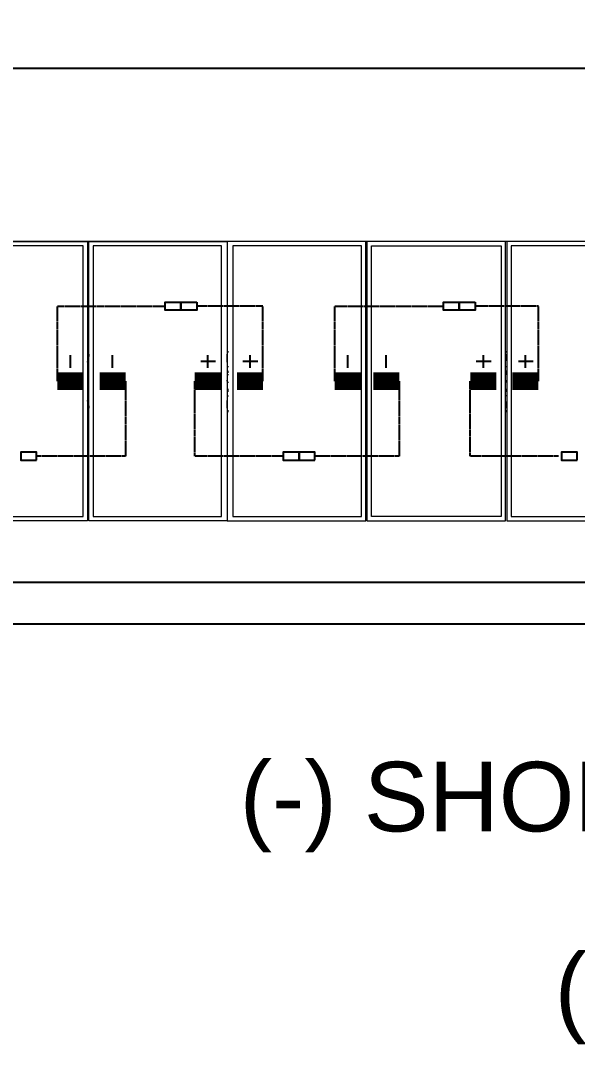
# Model space of a CAD drawing. Header units: feet. Extents: x -327 to 55127, y -2634 to 4121.
# Drawn here: x 5591.7 to 5751.6, y 3503.4 to 3801.5 of the extents above; entities that cross this region are included whole.
import ezdxf
from ezdxf import colors
from ezdxf.entities.mleader import LeaderData, LeaderLine
from ezdxf.lldxf.tags import DXFTag
from ezdxf.math import Vec2, Vec3

# ---------------------------------------------------------------- set-up
doc = ezdxf.new("R2010")
doc.units = ezdxf.units.FT
doc.header["$MEASUREMENT"] = 0
doc.linetypes.add('HIDDEN', pattern=[0.375, 0.25, -0.125])
for name, color, linetype in [('E-DC HARNESS-NEG', 170, 'DC HARNESS CABLE'), ('E-DC HARNESS-POS', 10, 'DC HARNESS CABLE'), ('E-HARN-COMP', 8, 'Continuous'), ('E-TRNK-CABL-NEG', 6, 'HIDDEN'), ('E-TRUNK-CABLE-POS', 6, 'HIDDEN'), ('G-ANNO-TEXT', 1, 'Continuous'), ('Polarity-Text', 7, 'Continuous')]:
    doc.layers.add(name, color=color, linetype=linetype)
doc.styles.add('NEI-A', font='arial.ttf')
doc.styles.get("Standard").update_dxf_attribs({"font": 'arial.ttf'})
tags = doc.linetypes.add('DC HARNESS CABLE', pattern='A,0.5,-0.2,["DH",Standard,S=0.1,R=0,X=-0.1,Y=-0.05],-0.2', length=0.9).pattern_tags.tags
tags[6] = DXFTag(74, 10)

# ---------------------------------------------------------------- blocks, each defined once
blk = doc.blocks.new('A$C47dfd34d')
at = {"lineweight": 5}
for points in [[(8.1263, 0.4133), (6.0664, 0.4133)], [(7.0964, 0.235), (7.098, 0.2467), (7.098, 0.2433)], [(7.303, 0.235), (7.303, 0.2467), (7.303, 0.2433)], [(7.508, 0.235), (7.5097, 0.2467), (7.5097, 0.2433)], [(7.7147, 0.235), (7.7164, 0.2467), (7.7164, 0.2433)], [(7.0964, 0.2283), (7.098, 0.2283)], [(7.098, 0.2217), (7.0964, 0.2217)], [(7.0964, 0.22), (7.098, 0.22)], [(7.098, 0.2167), (7.0964, 0.2167), (7.098, 0.2183)], [(7.303, 0.2283), (7.3047, 0.2283)], [(7.303, 0.2217), (7.3047, 0.2217)], [(7.303, 0.22), (7.3047, 0.22)], [(7.303, 0.2183), (7.303, 0.2167), (7.3047, 0.2167)], [(7.508, 0.2283), (7.5097, 0.2283)], [(7.5097, 0.2217), (7.508, 0.2217)], [(7.508, 0.22), (7.5097, 0.22)], [(7.5097, 0.2167), (7.508, 0.2167), (7.5097, 0.2183)], [(7.7147, 0.2283), (7.7164, 0.2283)], [(7.7164, 0.2217), (7.7147, 0.2217)], [(7.7147, 0.22), (7.7164, 0.22)], [(7.7164, 0.2167), (7.7147, 0.2167), (7.7164, 0.2183)], [(7.0964, 0.2067), (7.098, 0.2083)], [(7.098, 0.205), (7.0964, 0.205)], [(7.303, 0.2067), (7.303, 0.2083)], [(7.303, 0.205), (7.3047, 0.205)], [(7.508, 0.2067), (7.5097, 0.2083)], [(7.5097, 0.205), (7.508, 0.205)], [(7.7147, 0.2067), (7.7164, 0.2083)], [(7.7164, 0.205), (7.7147, 0.205)], [(7.0964, 0.195), (7.098, 0.195)], [(7.098, 0.1933), (7.0964, 0.1933)], [(7.0964, 0.1917), (7.098, 0.1917)], [(7.098, 0.185), (7.0964, 0.185)], [(7.303, 0.195), (7.3047, 0.195)], [(7.303, 0.1933), (7.3047, 0.1933)], [(7.303, 0.1917), (7.3047, 0.1917)], [(7.303, 0.185), (7.3047, 0.185)], [(7.508, 0.195), (7.5097, 0.195)], [(7.5097, 0.1933), (7.508, 0.1933)], [(7.508, 0.1917), (7.5097, 0.1917)], [(7.5097, 0.185), (7.508, 0.185)], [(7.7147, 0.195), (7.7164, 0.195)], [(7.7164, 0.1933), (7.7147, 0.1933)], [(7.7147, 0.1917), (7.7164, 0.1917)], [(7.7164, 0.185), (7.7147, 0.185)], [(7.098, 0.17), (7.098, 0.1667), (7.0964, 0.1783)], [(7.303, 0.17), (7.303, 0.1667), (7.303, 0.1783)], [(7.5097, 0.17), (7.5097, 0.1667), (7.508, 0.1783)], [(7.7164, 0.17), (7.7164, 0.1667), (7.7147, 0.1783)], [(7.0964, 0.1633), (7.098, 0.1633)], [(7.0964, 0.1617), (7.098, 0.1617)], [(7.098, 0.1667), (7.098, 0.1667)], [(7.303, 0.1667), (7.303, 0.1667)], [(7.303, 0.1633), (7.3047, 0.1633)], [(7.303, 0.1617), (7.3047, 0.1617)], [(7.508, 0.1633), (7.5097, 0.1633)], [(7.508, 0.1617), (7.5097, 0.1617)], [(7.5097, 0.1667), (7.5097, 0.1667)], [(7.7147, 0.1633), (7.7164, 0.1633)], [(7.7147, 0.1617), (7.7164, 0.1617)], [(7.7164, 0.1667), (7.7164, 0.1667)]]:
    blk.add_lwpolyline(points, dxfattribs=at)
for points in [[(6.8914, 0.4133), (7.0964, 0.4133), (7.0964, 0), (6.8914, 0)], [(6.8981, 0.4067), (6.8981, 0.0067), (7.0897, 0.0067), (7.0897, 0.4067)], [(7.098, 0.4133), (7.303, 0.4133), (7.303, 0), (7.098, 0)], [(7.1047, 0.4067), (7.1047, 0.0067), (7.2947, 0.0067), (7.2947, 0.4067)], [(7.303, 0), (7.508, 0), (7.508, 0.4133), (7.303, 0.4133)], [(7.3114, 0.0067), (7.5014, 0.0067), (7.5014, 0.4067), (7.3114, 0.4067)], [(7.5097, 0.4133), (7.5097, 0), (7.7147, 0), (7.7147, 0.4133)], [(7.708, 0.4067), (7.708, 0.0067), (7.5164, 0.0067), (7.5164, 0.4067)], [(7.9213, 0.4133), (7.7164, 0.4133), (7.7164, 0), (7.9213, 0)], [(7.723, 0.0067), (7.9147, 0.0067), (7.9147, 0.4067), (7.723, 0.4067)], [(7.098, 0.25), (7.0964, 0.25)], [(7.3047, 0.25), (7.303, 0.25)], [(7.5097, 0.25), (7.508, 0.25)], [(7.7164, 0.25), (7.7147, 0.25)]]:
    blk.add_lwpolyline(points, close=True, dxfattribs=at)

msp = doc.modelspace()

# ---------------------------------------------------------------- linework, layer by layer
at = {"layer": 'E-DC HARNESS-NEG', "ltscale": 0.5}
msp.add_lwpolyline([(5525.51, 3628.17), (5899.89, 3628.17)], dxfattribs=at)
at = {"layer": 'E-DC HARNESS-POS', "ltscale": 0.5}
msp.add_lwpolyline([(5524.57, 3640.17), (5899.89, 3640.17)], dxfattribs=at)
at = {"layer": 'E-HARN-COMP'}
for points in [[(5637.71, 3720.63), (5637.71, 3718.31), (5633.15, 3718.31), (5633.15, 3720.63)], [(5642.28, 3720.63), (5642.28, 3718.31), (5637.71, 3718.31), (5637.71, 3720.63)], [(5717.71, 3720.63), (5717.71, 3718.31), (5713.15, 3718.31), (5713.15, 3720.63)], [(5722.27, 3720.63), (5722.27, 3718.31), (5717.71, 3718.31), (5717.71, 3720.63)], [(5596.23, 3675.24), (5596.23, 3677.56), (5591.66, 3677.56), (5591.66, 3675.24)], [(5671.66, 3675.24), (5671.66, 3677.56), (5667.1, 3677.56), (5667.1, 3675.24)], [(5676.22, 3675.24), (5676.22, 3677.56), (5671.66, 3677.56), (5671.66, 3675.24)], [(5751.65, 3675.24), (5751.65, 3677.56), (5747.08, 3677.56), (5747.08, 3675.24)]]:
    msp.add_lwpolyline(points, close=True, dxfattribs=at)
at = {"layer": 'E-HARN-COMP', "const_width": 5}
for points in [[(5602.19, 3697.94), (5609.65, 3697.94)], [(5621.78, 3697.94), (5614.33, 3697.94)], [(5641.7, 3697.94), (5649.16, 3697.94)], [(5661.3, 3697.94), (5653.84, 3697.94)], [(5681.95, 3697.94), (5689.4, 3697.94)], [(5700.46, 3697.94), (5693.01, 3697.94)], [(5720.88, 3697.94), (5728.34, 3697.94)], [(5740.48, 3697.94), (5733.02, 3697.94)]]:
    msp.add_lwpolyline(points, dxfattribs=at)
at = {"layer": 'E-TRNK-CABL-NEG', "ltscale": 0.1}
for points in [[(5602.19, 3697.94), (5602.19, 3719.47), (5633.15, 3719.47)], [(5681.95, 3697.94), (5681.95, 3719.47), (5713.15, 3719.47)], [(5621.78, 3697.94), (5621.78, 3676.4), (5596.23, 3676.4)], [(5700.46, 3697.94), (5700.46, 3676.4), (5676.22, 3676.4)]]:
    msp.add_lwpolyline(points, dxfattribs=at)
at = {"layer": 'E-TRUNK-CABLE-POS', "ltscale": 0.1}
for points in [[(5661.3, 3697.94), (5661.3, 3719.47), (5642.28, 3719.47)], [(5740.48, 3697.94), (5740.48, 3719.47), (5722.27, 3719.47)], [(5667.1, 3676.4), (5641.71, 3676.4), (5641.71, 3697.94)], [(5746.27, 3676.4), (5720.88, 3676.4), (5720.88, 3697.94)]]:
    msp.add_lwpolyline(points, dxfattribs=at)
at = {"layer": 'G-ANNO-TEXT', "flags": 128}
msp.add_lwpolyline([(5510.11, 3774.22, -0.298343), (5528.61, 3787.87), (6033.57, 3787.87, 0.298343), (6052.07, 3801.52, 0.298343), (6070.58, 3787.87), (6734.88, 3787.87, -0.298343), (6753.39, 3774.22)], format="xyb", dxfattribs=at)
at = {"layer": 'Polarity-Text'}
for p, q in [((5605.84, 3705.4), (5605.84, 3701.78)), ((5617.98, 3705.4), (5617.98, 3701.78)), ((5647.67, 3703.59), (5643.4, 3703.59)), ((5645.39, 3705.4), (5645.39, 3701.78)), ((5659.81, 3703.59), (5655.53, 3703.59)), ((5657.53, 3705.4), (5657.53, 3701.78)), ((5685.6, 3705.4), (5685.6, 3701.78)), ((5696.66, 3705.4), (5696.66, 3701.78)), ((5726.85, 3703.59), (5722.58, 3703.59)), ((5724.57, 3705.4), (5724.57, 3701.78)), ((5738.99, 3703.59), (5734.71, 3703.59)), ((5736.71, 3705.4), (5736.71, 3701.78))]:
    msp.add_line(p, q, dxfattribs=at)

# ---------------------------------------------------------------- block references
at = {"xscale": 194.318304, "yscale": 194.318304, "zscale": 194.318304}
msp.add_blockref('A$C47dfd34d', (4231.93, 3657.78), dxfattribs=at)

# ---------------------------------------------------------------- leaders
at = {"layer": 'G-ANNO-TEXT'}
ml = msp.add_multileader_mtext('Standard', dxfattribs=at)
ml.set_content('(TYP.) BLA DROPS', color=256, style='NEI-A')
ml.set_leader_properties()
ml.build(insert=Vec2(0, 0))
ml.multileader.update_dxf_attribs({"dogleg_length": 0.36, "arrow_head_size": 22.51})
ctx = ml.context
ctx.base_point, ctx.char_height, ctx.arrow_head_size, ctx.landing_gap_size, ctx.plane_origin = Vec3(5725.22, 3520.43, -22.9), 20, 22.51, 23.05, Vec3(13705.76, -1999.44, -22.9)
ctx.text_align_type = 2
notes = []
notes.append((ctx, [(1, (1, 1, 0), (6062.67, 3520.43, -22.9), (-1, 0), 46.1, [(1, [(6162.66, 3625.27, -22.9)], 0, [])])]))
ctx.mtext.insert, ctx.mtext.width, ctx.mtext.alignment, ctx.mtext.flow_direction = Vec3(5993.52, 3533.37, -22.9), 247.1441, 3, 5
ctx.mtext.has_bg_fill, ctx.mtext.bg_color, ctx.mtext.bg_scale_factor, ctx.mtext.bg_transparency, ctx.mtext.use_window_bg_color = 1, -1073741824, 1.5, 0, 1
for ctx, leaders in notes:
    for number, flags, end, landing, length, lines in leaders:
        leader = LeaderData()
        leader.index, (leader.has_last_leader_line, leader.has_dogleg_vector, leader.attachment_direction) = number, flags
        leader.last_leader_point, leader.dogleg_vector, leader.dogleg_length = Vec3(end), Vec3(landing), length
        for number, points, colour, breaks in lines:
            line = LeaderLine()
            line.index, line.vertices, line.color, line.breaks = number, Vec3.list(points), colors.encode_raw_color(colour), breaks
            leader.lines.append(line)
        ctx.leaders.append(leader)

# ---------------------------------------------------------------- next in the draw order: leaders
ml = msp.add_multileader_mtext('Standard', dxfattribs=at)
ml.set_content('(-) SHORT BLA HARNESS ', color=256, style='NEI-A')
ml.set_leader_properties()
ml.build(insert=Vec2(0, 0))
ml.multileader.update_dxf_attribs({"dogleg_length": 0.36, "arrow_head_size": 22.51})
ctx = ml.context
ctx.base_point, ctx.char_height, ctx.arrow_head_size, ctx.landing_gap_size, ctx.plane_origin = Vec3(5634.67, 3575.62, -22.9), 20, 22.51, 23.05, Vec3(13732.12, -2034.47, -22.9)
ctx.text_align_type = 2
notes = []
notes.append((ctx, [(1, (1, 1, 0), (6060.6, 3575.62, -22.9), (-1, 0), 46.1, [(1, [(6163.84, 3647.62, -22.9)], 0, [])])]))
ctx.mtext.insert, ctx.mtext.width, ctx.mtext.alignment, ctx.mtext.flow_direction = Vec3(5991.45, 3588.56, -22.9), 339.5418, 3, 5
ctx.mtext.has_bg_fill, ctx.mtext.bg_color, ctx.mtext.bg_scale_factor, ctx.mtext.bg_transparency, ctx.mtext.use_window_bg_color = 1, -1073741824, 1.5, 0, 1
for ctx, leaders in notes:
    for number, flags, end, landing, length, lines in leaders:
        leader = LeaderData()
        leader.index, (leader.has_last_leader_line, leader.has_dogleg_vector, leader.attachment_direction) = number, flags
        leader.last_leader_point, leader.dogleg_vector, leader.dogleg_length = Vec3(end), Vec3(landing), length
        for number, points, colour, breaks in lines:
            line = LeaderLine()
            line.index, line.vertices, line.color, line.breaks = number, Vec3.list(points), colors.encode_raw_color(colour), breaks
            leader.lines.append(line)
        ctx.leaders.append(leader)

doc.saveas('drawing.dxf')
